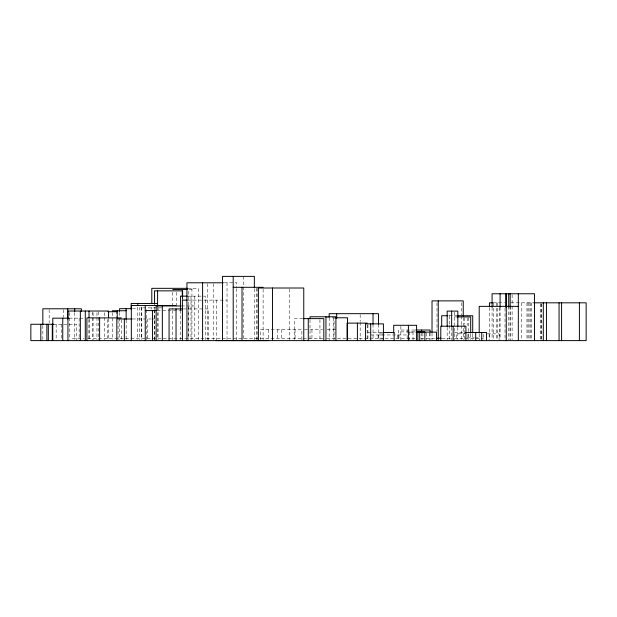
<?xml version="1.0" encoding="UTF-8"?>
<svg xmlns="http://www.w3.org/2000/svg" width="617" height="617" viewBox="0 0 617 617"><rect width="100%" height="100%" fill="white"/><g stroke="black" fill="none" stroke-linecap="round" stroke-linejoin="round"><path stroke-width="0.46" stroke-dasharray="3.08 2.31" d="M224.272 282.794L236.781 282.794L236.781 287.615M187.715 288.324L198.227 288.324L198.227 339.666M191.933 289.504L188.208 289.504L188.208 339.674M187.275 296.145L205.237 296.145L205.237 339.674M187.853 300.124L227.033 300.124M493.23 302.824L504.621 302.824M510.922 302.824L533.335 302.824M181.506 305.955L194.787 305.955M161.955 307.86L139.589 307.86L139.589 339.651M132.408 308.67L137.768 308.67M183.442 308.932L208.469 308.932L208.469 340.615M157.219 310.598L182.971 310.598M449.184 315.734L456.68 315.734M454.328 316.922L456.95 316.922M326.678 317.786L334.067 317.786L334.067 339.666M69.212 318.171L84.398 318.171M302.754 318.619L294.486 318.619L294.486 339.659M132.462 318.974L151.072 318.974M151.944 318.974L154.79 318.974M53.054 324.264L76.678 324.264L76.678 340.615M304.443 329.648L322.521 329.648M327.18 329.648L336.697 329.648M414.894 330.018L398.659 330.018L398.659 339.674M400.857 331.884L416.251 331.884M409.688 332.139L415.341 332.139M367.933 332.47L382.879 332.47M454.266 332.509L464.323 332.509M466.275 333.836L456.356 333.836L456.356 340.615M487.283 333.836L499.099 333.836L499.099 339.766M370.886 334.954L407.143 334.954M467.192 337.885L474.404 337.885M475.144 337.885L479.594 337.885L479.594 339.705M72.374 338.239L83.927 338.239M87.768 338.239L322.861 338.239M326.702 338.239L384.221 338.239M385.139 338.239L415.989 338.239M420.763 338.239L435.24 338.239M441.957 338.239L453.534 338.239M454.474 338.239L483.381 338.239M541.579 303.772L541.579 339.674M541.063 303.772L541.063 339.674M540.831 303.772L540.831 339.674M531.384 302.824L531.384 339.674M530.45 302.824L530.45 340.615M529.077 302.824L529.077 339.674M528.036 302.824L528.036 339.674M526.972 302.824L526.972 339.674M521.712 302.824L521.781 339.674M512.125 294.718L512.125 305.238M512.125 306.194L512.125 339.666M510.166 306.356L510.166 339.666M510.043 306.356L510.02 339.666M508.709 306.356L508.709 339.666M505.022 308.107L505.022 339.659M500.094 307.312L500.094 339.666M499.546 307.551L499.546 339.674M497.541 302.824L497.541 339.674M496.654 302.824L496.654 339.674M493.631 302.824L493.631 339.674M492.081 307.312L492.081 339.666M489.435 307.551L489.435 339.674M489.158 333.836L489.158 340.615M483.535 334.306L483.535 339.72M479.201 333.959L479.201 339.666M472.722 333.92L472.722 339.659M470.694 333.982L470.694 339.705M468.704 317.647L468.704 339.659M467.979 334.306L467.979 339.72M467.192 317.871L467.192 325.452M464.748 317.647L464.748 324.349M464.748 325.306L464.748 339.659M463.251 317.647L463.251 339.674M461.431 302.77L461.431 315.071M461.431 316.02L461.431 324.534M461.431 325.483L461.431 339.674M457.822 327.295L457.822 339.666M454.328 312.063L454.328 339.666M451.644 327.295L451.644 339.666M449.646 315.734L449.646 324.349M449.646 325.306L449.646 339.659M447.178 327.295L447.178 339.666M436.983 302.77L436.983 331.159M432.023 333.049L432.023 339.674M430.08 332.91L430.08 339.651M429.764 333.08L429.764 339.674M426.401 333.08L426.401 339.674M422.869 333.08L422.869 339.674M421.581 332.91L421.581 339.651M413.02 331.884L413.02 340.615M409.688 331.884L409.688 339.743M407.143 330.018L407.143 340.615M400.857 326.246L400.857 340.615M398.929 334.954L398.929 340.615M397.664 334.954L397.664 339.674M382.023 332.47L382.023 339.712M380.057 332.47L380.057 340.615M378.491 324.257L378.491 339.659M378.113 334.954L378.113 339.674M373.038 324.257L373.038 339.659M367.933 324.797L367.933 340.615M367.169 324.797L367.169 339.697M360.181 314.639L360.181 321.372M360.181 322.336L360.181 339.659M333.411 317.786L333.411 339.666M329.185 317.524L329.185 340.615M319.945 319.637L319.945 339.666M311.955 329.648L311.955 339.705M310.012 319.637L310.012 339.666M301.867 339.697L301.867 329.586L260.366 329.586L260.366 339.697M295.08 329.586L295.08 339.697M289.697 288.964L289.697 339.659M281.599 329.586L281.599 339.697M277.372 329.586L277.372 339.697M268.58 329.586L268.58 339.697M263.12 289.211L263.12 339.666M257.142 288.255L257.142 339.666M256.556 288.255L256.556 339.666M254.351 288.849L254.351 339.659M243.692 276.385L243.692 285.972M243.692 286.928L243.692 339.659M236.781 288.571L236.781 340.615M227.033 282.794L227.033 340.615M216.59 300.124L216.59 340.615M213.22 283.758L213.22 339.674M207.312 283.758L207.312 339.674M194.787 296.145L194.787 339.674M191.933 288.324L191.933 339.674M190.992 296.145L190.992 340.615M188.601 305.955L188.601 339.659M182.632 296.607L182.632 299.476M182.293 296.607L182.293 299.476M180.557 310.336L180.557 339.674M176.47 292.342L176.47 307.49M172.745 292.342L172.745 309.379M172.745 310.328L172.745 339.674M158.145 307.127L158.099 339.666M157.597 307.127L157.597 339.666M154.79 309.788L154.79 340.615M154.481 307.127L154.481 309.171M154.481 310.004L154.481 339.666M151.797 307.343L151.797 309.24M147.355 318.974L147.355 339.674M146.584 309.788L146.584 339.651M141.625 307.266L141.625 339.666M141.27 307.266L141.27 339.666M137.768 307.266L137.768 340.615M126.153 319.945L126.153 339.682M121.248 319.791L121.248 339.674M119.582 312.426L119.582 317.123M119.582 318.063L119.582 339.682M118.078 320.377L118.078 339.651M116.443 310.744L116.443 316.521M112.302 312.672L112.302 339.659M108.561 318.842L108.561 339.674M107.767 319.429L107.767 339.659M104.435 312.688L104.435 316.544M104.435 317.508L104.435 339.659M98.612 311.724L98.612 316.544M98.612 317.508L98.612 339.659M96.962 312.688L96.962 316.544M96.962 317.508L96.962 339.659M93.098 312.688L93.098 316.544M93.098 317.508L93.098 339.659M92.643 311.978L92.643 316.752M92.643 317.709L92.643 339.666M89.095 319.112L89.095 339.682M89.01 319.614L89.01 339.666M79.138 318.171L79.138 339.682M74.711 312.534L74.711 339.682M69.706 312.534L69.706 339.682M63.775 309.726L63.775 317.215M61.399 324.264L61.399 339.659M56.155 324.264L56.155 340.615M49.159 309.726L49.159 322.83M42.843 325.637L42.843 339.682"/><path stroke-width="0.93" d="M223.485 282.794L186.928 282.794L186.928 340.615M233.203 287.306L263.12 287.306M187.715 288.324L151.797 288.324L151.797 303.541M172.745 289.504L187.383 289.504M187.275 296.145L180.557 296.145L180.557 309.395M187.159 300.124L182.408 300.124L182.408 340.615M492.79 302.824L489.435 302.824L489.435 306.603M533.697 302.824L586.15 302.824L586.15 340.615L30.85 340.615L30.85 324.264L53.764 324.264M157.597 303.456L131.182 303.456L131.182 309.171M175.691 305.538L131.328 305.538L131.328 340.615M180.966 305.955L156.147 305.955L156.147 340.615M518.326 306.356L479.201 306.356L479.201 333.003M131.514 308.67L119.582 308.67L119.582 311.485M182.717 308.932L169.073 308.932L169.073 340.615M145.242 310.598L156.656 310.598M112.302 310.744L126.153 310.744M107.929 311.724L117.245 311.724M447.88 315.734L441.679 315.734L441.679 326.262M457.089 315.734L472.722 315.734L472.722 332.964M457.089 316.922L470.694 316.922L470.694 333.033M335.023 317.786L347.533 317.786L347.533 340.615M121.248 317.902L86.897 317.902L86.897 340.615M68.402 318.171L52.792 318.171L52.792 340.615M303.618 318.619L323.809 318.619L323.809 340.615M131.969 318.974L116.829 318.974L116.829 340.615M367.169 323.131L347.062 323.131L347.062 340.615M415.742 330.018L430.08 330.018L430.08 331.946M416.251 331.884L424.866 331.884L424.866 340.615M416.244 332.139L436.504 332.139L436.504 340.615M382.879 332.47L394.155 332.47L394.155 340.615M465.241 332.509L486.458 332.509L486.458 340.615M436.173 338.239L441.016 338.239M579.394 302.824L579.394 340.615M561.586 302.824L561.586 340.615M559.064 302.824L559.064 340.615M546.438 302.824L546.438 340.615M543.299 302.824L543.299 340.615M534.523 340.615L534.523 293.761L492.081 293.761L492.081 307.15M518.326 293.761L518.326 340.615M510.166 293.761L510.166 307.15M508.709 293.761L508.709 307.15M506.318 293.761L506.318 307.15M506.248 306.356L506.248 340.615M505.801 293.761L505.801 307.15M500.094 293.761L500.094 307.15M481.738 332.509L481.738 340.615M475.676 332.509L475.676 340.615M465.897 340.615L465.897 326.2L440.785 326.2L440.785 340.615M463.251 316.02L463.251 300.88L432.023 300.88L432.023 332.1M457.822 326.401L457.822 311.107L447.178 311.107L447.178 326.339M453.14 326.2L453.14 340.615M451.644 311.107L451.644 326.339M438.255 300.88L438.255 340.615M421.581 330.018L421.581 331.946M419.722 331.884L419.722 340.615M417.863 331.884L417.863 340.615M416.591 340.615L416.591 325.29L393.7 325.29L393.7 332.956M408.415 325.29L408.415 340.615M383.412 340.615L383.412 323.871L365.572 323.871L365.572 340.615M378.491 324.257L378.491 313.675L329.185 313.675L329.185 316.56M373.038 313.675L373.038 324.257M370.701 323.871L370.701 340.615M357.397 323.131L357.397 340.615M336.697 313.675L336.697 318.488M335.91 340.615L335.91 316.776L310.012 316.776L310.012 318.68M325.961 316.776L325.961 340.615M308.269 318.619L308.269 340.615M303.765 340.615L303.765 288.008L258.4 288.008L258.4 340.615M272.475 288.008L272.475 340.615M268.58 340.615L216.228 340.615M254.351 287.884L254.351 276.385L222.529 276.385L222.529 340.615M242.018 287.306L242.018 340.615M233.203 276.385L233.203 340.615M202.592 282.794L202.592 340.615M182.632 296.607L182.632 290.862L154.481 290.862L154.481 304.258M182.293 290.862L182.293 296.607M176.038 308.932L176.038 340.615M162.34 305.955L162.34 340.615M157.597 290.862L157.597 306.171M152.453 310.598L152.453 340.615M145.242 305.538L145.242 340.615M137.768 303.456L137.768 305.361M126.153 308.67L126.153 319.413M124.341 318.974L124.341 340.615M117.245 310.744L117.245 318.472M108.561 317.709L108.561 311.022L67.939 311.022L67.939 340.615M99.615 317.902L99.615 340.615M89.01 311.022L89.01 317.709M85.293 311.022L85.293 340.615M81.413 311.593L81.413 308.785L42.843 308.785L42.843 324.704M80.349 311.022L80.349 340.615M74.711 308.785L74.711 311.593M67.762 308.785L67.762 319.082M62.757 318.171L62.757 340.615M52.283 324.264L52.283 340.615M48.319 324.264L48.319 340.615M46.869 324.264L46.869 340.615M40.807 324.264L40.807 340.615"/></g></svg>
